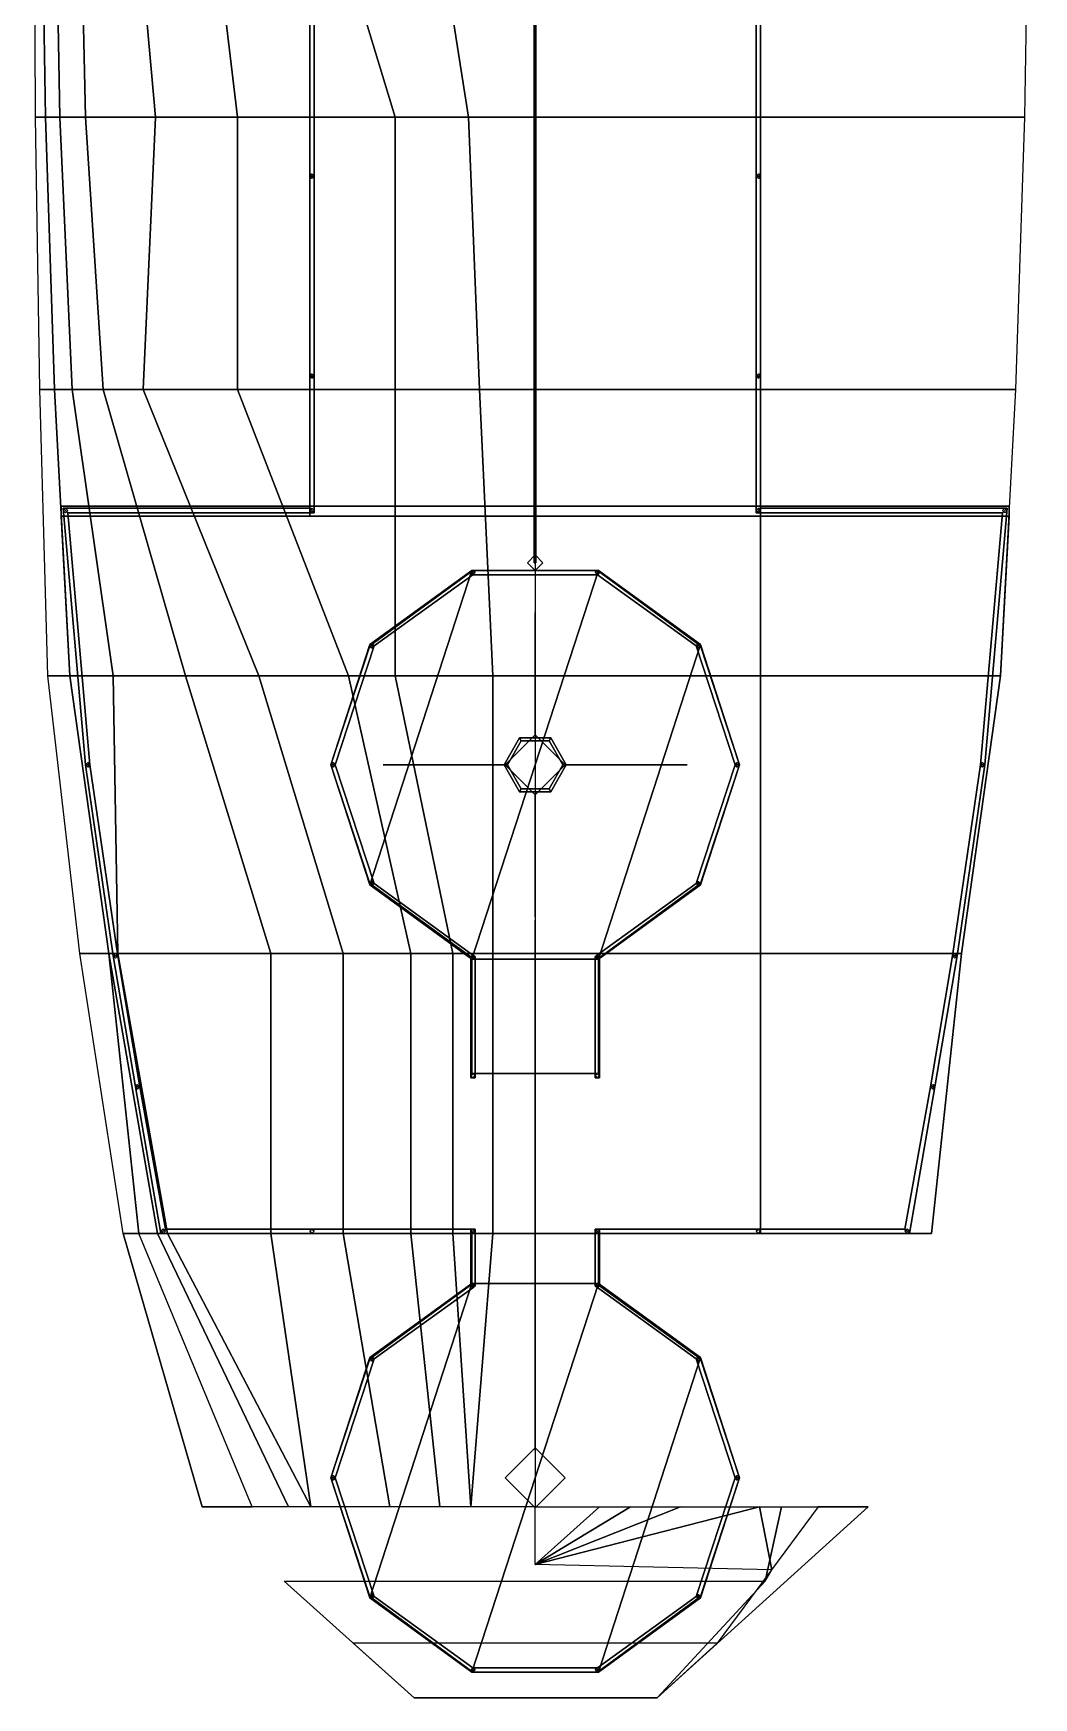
# Model space of a CAD drawing. Extents: x -4.5 to 4.5, y -27.5 to 27.3.
# Drawn here: x -4.52 to 4.49, y -27.47 to -12.48 of the extents above; entities that cross this region are included whole.
import ezdxf

# ---------------------------------------------------------------- set-up
doc = ezdxf.new("R2010")
doc.units = 0
doc.layers.get('0').update_dxf_attribs({"linetype": 'CONTINUOUS'})

msp = doc.modelspace()

# ---------------------------------------------------------------- linework, layer by layer
for points in [[(-0.01, -17.25, 10.25), (0.005, -17.25, 10.259), (0.005, -2.49, 12.69), (-0.01, -2.49, 12.68)], [(0.005, -17.25, 10.241), (-0.01, -17.25, 10.25), (-0.01, -2.49, 12.68), (0.005, -2.49, 12.67)], [(0.005, -17.25, 10.259), (0.005, -17.25, 10.241), (0.005, -2.49, 12.67), (0.005, -2.49, 12.69)], [(-4.52, -8.21, 2.15), (-4.49, -8.21, 1.08), (-4.41, -13.24, 1.11), (-4.5, -13.24, 2.17)], [(-4.49, -8.21, 1.08), (-4.37, -8.21, -0.57), (-4.28, -13.24, -0.14), (-4.41, -13.24, 1.11)], [(4.49, -8.21, 1.08), (-4.49, -8.21, 1.08), (-4.41, -13.24, 1.11), (4.41, -13.24, 1.11)], [(-4.37, -8.21, -0.57), (-4.16, -8.21, -1.76), (-4.05, -13.24, -0.87), (-4.28, -13.24, -0.14)], [(-4.16, -8.21, -1.76), (-3.87, -8.21, -2.4), (-3.42, -13.24, -1.81), (-4.05, -13.24, -0.87)], [(-3.87, -8.21, -2.4), (-3.28, -8.21, -3.01), (-2.68, -13.24, -2.49), (-3.42, -13.24, -1.81)], [(-3.28, -8.21, -3.01), (-2.79, -8.21, -3.26), (-1.26, -13.24, -3.41), (-2.68, -13.24, -2.49)], [(-2.79, -8.21, -3.26), (-1.39, -8.21, -3.76), (-0.6, -13.24, -3.91), (-1.26, -13.24, -3.41)], [(0, -13.24, -4.67), (-0.6, -13.24, -3.91), (-1.39, -8.21, -3.76), (0, -8.21, -4.19)], [(2.03, -16.83, 3.67), (2.03, -9.35, 3.41), (-2.03, -9.35, 3.41), (-2.03, -16.83, 3.67)], [(-2.03, -9.35, 3.41), (-2.03, -9.35, 1.02), (-2.03, -16.83, 1.17), (-2.03, -16.83, 3.67)], [(2.03, -16.83, 1.17), (2.03, -9.35, 1.02), (2.03, -9.35, 3.41), (2.03, -16.83, 3.67)], [(-1.99, -13.77, 4.37), (-1.99, -12.11, 4.31), (-2.03, -12.11, 4.31), (-2.03, -13.77, 4.37)], [(-2.03, -13.77, 4.37), (-2.03, -12.11, 4.31), (-1.99, -12.11, 4.31), (-1.99, -13.77, 4.37)], [(2.03, -13.77, 4.37), (2.03, -12.11, 4.31), (1.99, -12.11, 4.31), (1.99, -13.77, 4.37)], [(1.99, -13.77, 4.37), (1.99, -12.11, 4.31), (2.03, -12.11, 4.31), (2.03, -13.77, 4.37)], [(-4.5, -13.24, 2.17), (-4.41, -13.24, 1.11), (-4.33, -15.69, 1.15), (-4.46, -15.69, 2.18)], [(-4.41, -13.24, 1.11), (-4.28, -13.24, -0.14), (-4.17, -15.69, 0.37), (-4.33, -15.69, 1.15)], [(4.41, -13.24, 1.11), (-4.41, -13.24, 1.11), (-4.33, -15.69, 1.15), (4.33, -15.69, 1.15)], [(-4.28, -13.24, -0.14), (-4.05, -13.24, -0.87), (-3.89, -15.69, -0.13), (-4.17, -15.69, 0.37)], [(-4.05, -13.24, -0.87), (-3.42, -13.24, -1.81), (-3.53, -15.69, -0.68), (-3.89, -15.69, -0.13)], [(-3.42, -13.24, -1.81), (-2.68, -13.24, -2.49), (-2.68, -15.69, -1.72), (-3.53, -15.69, -0.68)], [(-2.68, -13.24, -2.49), (-1.26, -13.24, -3.41), (-1.26, -15.69, -2.96), (-2.68, -15.69, -1.72)], [(-1.26, -13.24, -3.41), (-0.6, -13.24, -3.91), (-0.5, -15.69, -3.73), (-1.26, -15.69, -2.96)], [(0, -15.69, -4.48), (-0.5, -15.69, -3.73), (-0.6, -13.24, -3.91), (0, -13.24, -4.67)], [(-2.01, -13.75, 3.56), (-2.03, -13.77, 3.56), (-2.03, -13.77, 4.37), (-2.01, -13.75, 4.37)], [(-2.03, -13.77, 3.56), (-2.01, -13.79, 3.56), (-2.01, -13.79, 4.37), (-2.03, -13.77, 4.37)], [(-1.99, -15.57, 4.43), (-1.99, -13.77, 4.37), (-2.03, -13.77, 4.37), (-2.03, -15.57, 4.43)], [(-2.03, -15.57, 4.43), (-2.03, -13.77, 4.37), (-1.99, -13.77, 4.37), (-1.99, -15.57, 4.43)], [(-1.99, -13.77, 3.56), (-2.01, -13.75, 3.56), (-2.01, -13.75, 4.37), (-1.99, -13.77, 4.37)], [(-2.01, -13.79, 3.56), (-1.99, -13.77, 3.56), (-1.99, -13.77, 4.37), (-2.01, -13.79, 4.37)], [(2.01, -13.75, 3.56), (1.99, -13.77, 3.56), (1.99, -13.77, 4.37), (2.01, -13.75, 4.37)], [(1.99, -13.77, 3.56), (2.01, -13.79, 3.56), (2.01, -13.79, 4.37), (1.99, -13.77, 4.37)], [(1.99, -15.57, 4.43), (1.99, -13.77, 4.37), (2.03, -13.77, 4.37), (2.03, -15.57, 4.43)], [(2.03, -15.57, 4.43), (2.03, -13.77, 4.37), (1.99, -13.77, 4.37), (1.99, -15.57, 4.43)], [(2.03, -13.77, 3.56), (2.01, -13.75, 3.56), (2.01, -13.75, 4.37), (2.03, -13.77, 4.37)], [(2.01, -13.79, 3.56), (2.03, -13.77, 3.56), (2.03, -13.77, 4.37), (2.01, -13.79, 4.37)], [(-2.01, -15.55, 3.62), (-2.03, -15.57, 3.62), (-2.03, -15.57, 4.43), (-2.01, -15.55, 4.43)], [(-2.03, -15.57, 3.62), (-2.01, -15.59, 3.62), (-2.01, -15.59, 4.43), (-2.03, -15.57, 4.43)], [(-1.99, -16.8, 4.5), (-1.99, -15.57, 4.43), (-2.03, -15.57, 4.43), (-2.03, -16.76, 4.5)], [(-2.03, -16.76, 4.5), (-2.03, -15.57, 4.43), (-1.99, -15.57, 4.43), (-1.99, -16.8, 4.5)], [(-1.99, -15.57, 3.62), (-2.01, -15.55, 3.62), (-2.01, -15.55, 4.43), (-1.99, -15.57, 4.43)], [(-2.01, -15.59, 3.62), (-1.99, -15.57, 3.62), (-1.99, -15.57, 4.43), (-2.01, -15.59, 4.43)], [(2.01, -15.55, 3.62), (1.99, -15.57, 3.62), (1.99, -15.57, 4.43), (2.01, -15.55, 4.43)], [(1.99, -15.57, 3.62), (2.01, -15.59, 3.62), (2.01, -15.59, 4.43), (1.99, -15.57, 4.43)], [(2.03, -16.76, 4.5), (2.03, -15.57, 4.43), (1.99, -15.57, 4.43), (1.99, -16.8, 4.5)], [(1.99, -16.8, 4.5), (1.99, -15.57, 4.43), (2.03, -15.57, 4.43), (2.03, -16.76, 4.5)], [(2.03, -15.57, 3.62), (2.01, -15.55, 3.62), (2.01, -15.55, 4.43), (2.03, -15.57, 4.43)], [(2.01, -15.59, 3.62), (2.03, -15.57, 3.62), (2.03, -15.57, 4.43), (2.01, -15.59, 4.43)], [(-4.46, -15.69, 2.18), (-4.33, -15.69, 1.15), (-4.19, -18.27, 1.21), (-4.39, -18.27, 2.21)], [(-4.33, -15.69, 1.15), (-4.17, -15.69, 0.37), (-3.8, -18.27, 0.48), (-4.19, -18.27, 1.21)], [(4.33, -15.69, 1.15), (-4.33, -15.69, 1.15), (-4.19, -18.27, 1.21), (4.19, -18.27, 1.21)], [(-4.17, -15.69, 0.37), (-3.89, -15.69, -0.13), (-3.15, -18.27, -0.13), (-3.8, -18.27, 0.48)], [(-3.89, -15.69, -0.13), (-3.53, -15.69, -0.68), (-2.49, -18.27, -0.68), (-3.15, -18.27, -0.13)], [(-3.53, -15.69, -0.68), (-2.68, -15.69, -1.72), (-1.68, -18.27, -1.54), (-2.49, -18.27, -0.68)], [(-2.68, -15.69, -1.72), (-1.26, -15.69, -2.96), (-1.26, -18.27, -2.12), (-1.68, -18.27, -1.54)], [(-1.26, -15.69, -2.96), (-0.5, -15.69, -3.73), (-0.38, -18.27, -3.66), (-1.26, -18.27, -2.12)], [(0, -18.27, -4.35), (-0.38, -18.27, -3.66), (-0.5, -15.69, -3.73), (0, -15.69, -4.48)], [(4.27, -16.83, 3.67), (4.27, -16.74, 3.667), (-4.27, -16.74, 3.67), (-4.27, -16.83, 3.67)], [(-4.27, -16.83, 3.67), (-4.27, -16.74, 3.67), (4.27, -16.74, 3.667), (4.27, -16.83, 3.67)], [(-4.25, -16.76, 4.5), (-2.03, -16.76, 4.5), (-1.99, -16.8, 4.5), (-4.21, -16.8, 4.5)], [(-4.21, -16.8, 4.5), (-1.99, -16.8, 4.5), (-2.03, -16.76, 4.5), (-4.25, -16.76, 4.5)], [(-4.05, -19.07, 4.62), (-4.25, -16.76, 4.5), (-4.21, -16.8, 4.5), (-4.01, -19.07, 4.62)], [(-4.01, -19.07, 4.62), (-4.21, -16.8, 4.5), (-4.25, -16.76, 4.5), (-4.05, -19.07, 4.62)], [(-4.23, -16.76, 3.69), (-4.25, -16.78, 3.69), (-4.25, -16.78, 4.5), (-4.23, -16.76, 4.5)], [(-4.25, -16.78, 3.69), (-4.23, -16.8, 3.69), (-4.23, -16.8, 4.5), (-4.25, -16.78, 4.5)], [(-4.21, -16.78, 3.69), (-4.23, -16.76, 3.69), (-4.23, -16.76, 4.5), (-4.21, -16.78, 4.5)], [(-4.23, -16.8, 3.69), (-4.21, -16.78, 3.69), (-4.21, -16.78, 4.5), (-4.23, -16.8, 4.5)], [(-2.01, -16.76, 3.69), (-2.03, -16.78, 3.69), (-2.03, -16.78, 4.5), (-2.01, -16.76, 4.5)], [(-2.03, -16.78, 3.69), (-2.01, -16.8, 3.69), (-2.01, -16.8, 4.5), (-2.03, -16.78, 4.5)], [(-1.99, -16.78, 3.69), (-2.01, -16.76, 3.69), (-2.01, -16.76, 4.5), (-1.99, -16.78, 4.5)], [(-2.01, -16.8, 3.69), (-1.99, -16.78, 3.69), (-1.99, -16.78, 4.5), (-2.01, -16.8, 4.5)], [(2.01, -16.76, 3.69), (1.99, -16.78, 3.69), (1.99, -16.78, 4.5), (2.01, -16.76, 4.5)], [(4.21, -16.8, 4.5), (1.99, -16.8, 4.5), (2.03, -16.76, 4.5), (4.25, -16.76, 4.5)], [(4.25, -16.76, 4.5), (2.03, -16.76, 4.5), (1.99, -16.8, 4.5), (4.21, -16.8, 4.5)], [(1.99, -16.78, 3.69), (2.01, -16.8, 3.69), (2.01, -16.8, 4.5), (1.99, -16.78, 4.5)], [(2.03, -16.78, 3.69), (2.01, -16.76, 3.69), (2.01, -16.76, 4.5), (2.03, -16.78, 4.5)], [(2.01, -16.8, 3.69), (2.03, -16.78, 3.69), (2.03, -16.78, 4.5), (2.01, -16.8, 4.5)], [(4.01, -19.07, 4.62), (4.21, -16.8, 4.5), (4.25, -16.76, 4.5), (4.05, -19.07, 4.62)], [(4.05, -19.07, 4.62), (4.25, -16.76, 4.5), (4.21, -16.8, 4.5), (4.01, -19.07, 4.62)], [(4.23, -16.76, 3.69), (4.21, -16.78, 3.69), (4.21, -16.78, 4.5), (4.23, -16.76, 4.5)], [(4.21, -16.78, 3.69), (4.23, -16.8, 3.69), (4.23, -16.8, 4.5), (4.21, -16.78, 4.5)], [(4.25, -16.78, 3.69), (4.23, -16.76, 3.69), (4.23, -16.76, 4.5), (4.25, -16.78, 4.5)], [(4.23, -16.8, 3.69), (4.25, -16.78, 3.69), (4.25, -16.78, 4.5), (4.23, -16.8, 4.5)], [(-4.19, -18.27, 3.76), (-4.27, -16.83, 3.67), (4.27, -16.83, 3.667), (4.19, -18.27, 3.76)], [(4.19, -18.27, 3.76), (4.27, -16.83, 3.667), (-4.27, -16.83, 3.67), (-4.19, -18.27, 3.76)], [(2.03, -23.29, 1.59), (2.03, -16.83, 1.02), (2.03, -16.83, 3.67), (2.03, -23.29, 4.07)], [(0, -17.18, 3.69), (-0.07, -17.25, 3.69), (-0.07, -17.25, 10.27), (0, -17.18, 10.27)], [(0.07, -17.25, 10.27), (0, -17.18, 10.27), (-0.07, -17.25, 10.27), (0, -17.32, 10.27)], [(0.07, -17.25, 3.69), (0, -17.18, 3.69), (0, -17.18, 10.27), (0.07, -17.25, 10.27)], [(-1.84, -19.07, 6.28), (-1.489, -17.988, 6.28), (-0.569, -17.32, 6.28), (-1.489, -20.152, 6.28)], [(-1.489, -20.152, 6.28), (-0.569, -17.32, 6.28), (-1.489, -17.988, 6.28), (-1.84, -19.07, 6.28)], [(-1.45, -18, 7.09), (-0.56, -17.36, 7.09), (-0.56, -17.32, 7.09), (-1.49, -18, 7.09)], [(-1.49, -18, 7.09), (-0.56, -17.32, 7.09), (-0.56, -17.36, 7.09), (-1.45, -18, 7.09)], [(-0.569, -20.82, 6.28), (0.569, -17.32, 6.28), (-0.569, -17.32, 6.28), (-1.489, -20.152, 6.28)], [(-1.489, -20.152, 6.28), (-0.569, -17.32, 6.28), (0.569, -17.32, 6.28), (-0.569, -20.82, 6.28)], [(-0.56, -17.32, 6.28), (-0.58, -17.34, 6.28), (-0.58, -17.34, 7.09), (-0.56, -17.32, 7.09)], [(-0.58, -17.34, 6.28), (-0.56, -17.36, 6.28), (-0.56, -17.36, 7.09), (-0.58, -17.34, 7.09)], [(-0.569, -20.82, 6.28), (0.569, -17.32, 6.28), (1.489, -17.988, 6.28), (0.569, -20.82, 6.28)], [(0.569, -20.82, 6.28), (1.489, -17.988, 6.28), (0.569, -17.32, 6.28), (-0.569, -20.82, 6.28)], [(-0.56, -17.32, 7.09), (0.56, -17.32, 7.09), (0.56, -17.36, 7.09), (-0.56, -17.36, 7.09)], [(-0.56, -17.36, 7.09), (0.56, -17.36, 7.09), (0.56, -17.32, 7.09), (-0.56, -17.32, 7.09)], [(-0.54, -17.34, 6.28), (-0.56, -17.32, 6.28), (-0.56, -17.32, 7.09), (-0.54, -17.34, 7.09)], [(-0.56, -17.36, 6.28), (-0.54, -17.34, 6.28), (-0.54, -17.34, 7.09), (-0.56, -17.36, 7.09)], [(-0.07, -17.25, 3.69), (0, -17.32, 3.7), (0, -17.32, 10.27), (-0.07, -17.25, 10.27)], [(0, -17.32, 3.7), (0.07, -17.25, 3.69), (0.07, -17.25, 10.27), (0, -17.32, 10.27)], [(0.56, -17.32, 6.28), (0.54, -17.34, 6.28), (0.54, -17.34, 7.09), (0.56, -17.32, 7.09)], [(0.54, -17.34, 6.28), (0.56, -17.36, 6.28), (0.56, -17.36, 7.09), (0.54, -17.34, 7.09)], [(1.49, -18, 7.09), (0.56, -17.32, 7.09), (0.56, -17.36, 7.09), (1.45, -18, 7.09)], [(1.45, -18, 7.09), (0.56, -17.36, 7.09), (0.56, -17.32, 7.09), (1.49, -18, 7.09)], [(0.58, -17.34, 6.28), (0.56, -17.32, 6.28), (0.56, -17.32, 7.09), (0.58, -17.34, 7.09)], [(0.56, -17.36, 6.28), (0.58, -17.34, 6.28), (0.58, -17.34, 7.09), (0.56, -17.36, 7.09)], [(0, -18.8, 5.69), (0, -17.7, 6.22), (0, -17.7, 6.28), (0, -18.8, 6.28)], [(0, -18.8, 6.28), (0, -17.7, 6.28), (0, -17.7, 6.22), (0, -18.8, 5.69)], [(-1.47, -17.98, 6.28), (-1.49, -18, 6.28), (-1.49, -18, 7.09), (-1.47, -17.98, 7.09)], [(-1.45, -18, 6.28), (-1.47, -17.98, 6.28), (-1.47, -17.98, 7.09), (-1.45, -18, 7.09)], [(1.47, -17.98, 6.28), (1.45, -18, 6.28), (1.45, -18, 7.09), (1.47, -17.98, 7.09)], [(1.49, -18, 6.28), (1.47, -17.98, 6.28), (1.47, -17.98, 7.09), (1.49, -18, 7.09)], [(-1.45, -18, 7.09), (-1.8, -19.07, 7.09), (-1.84, -19.07, 7.09), (-1.49, -18, 7.09)], [(-1.49, -18, 7.09), (-1.84, -19.07, 7.09), (-1.8, -19.07, 7.09), (-1.45, -18, 7.09)], [(-1.49, -18, 6.28), (-1.47, -18.02, 6.28), (-1.47, -18.02, 7.09), (-1.49, -18, 7.09)], [(-1.47, -18.02, 6.28), (-1.45, -18, 6.28), (-1.45, -18, 7.09), (-1.47, -18.02, 7.09)], [(1.489, -20.152, 6.28), (1.84, -19.07, 6.28), (1.489, -17.988, 6.28), (0.569, -20.82, 6.28)], [(0.569, -20.82, 6.28), (1.489, -17.988, 6.28), (1.84, -19.07, 6.28), (1.489, -20.152, 6.28)], [(1.49, -18, 7.09), (1.84, -19.07, 7.09), (1.8, -19.07, 7.09), (1.45, -18, 7.09)], [(1.45, -18, 7.09), (1.8, -19.07, 7.09), (1.84, -19.07, 7.09), (1.49, -18, 7.09)], [(1.45, -18, 6.28), (1.47, -18.02, 6.28), (1.47, -18.02, 7.09), (1.45, -18, 7.09)], [(1.47, -18.02, 6.28), (1.49, -18, 6.28), (1.49, -18, 7.09), (1.47, -18.02, 7.09)], [(-4.39, -18.27, 2.21), (-4.19, -18.27, 1.21), (-3.84, -20.77, 1.37), (-4.1, -20.77, 2.39)], [(-4.19, -18.27, 1.21), (-3.8, -18.27, 0.48), (-3.76, -20.77, 1.09), (-3.84, -20.77, 1.37)], [(3.84, -20.77, 3.92), (4.19, -18.27, 3.76), (-4.19, -18.27, 3.76), (-3.84, -20.77, 3.92)], [(-3.84, -20.77, 3.92), (-4.19, -18.27, 3.76), (4.19, -18.27, 3.76), (3.84, -20.77, 3.92)], [(-3.8, -18.27, 0.48), (-3.15, -18.27, -0.13), (-2.38, -20.77, 0.19), (-3.76, -20.77, 1.09)], [(-3.15, -18.27, -0.13), (-2.49, -18.27, -0.68), (-1.73, -20.77, -0.29), (-2.38, -20.77, 0.19)], [(-2.49, -18.27, -0.68), (-1.68, -18.27, -1.54), (-1.12, -20.77, -0.92), (-1.73, -20.77, -0.29)], [(-1.68, -18.27, -1.54), (-1.26, -18.27, -2.12), (-0.74, -20.77, -1.61), (-1.12, -20.77, -0.92)], [(-1.26, -18.27, -2.12), (-0.38, -18.27, -3.66), (-0.38, -20.77, -2.73), (-0.74, -20.77, -1.61)], [(0, -20.77, -4.35), (-0.38, -20.77, -2.73), (-0.38, -18.27, -3.66), (0, -18.27, -4.35)], [(-0.14, -18.828, 6.28), (-0.28, -19.07, 6.28), (-0.28, -19.07, 6.33), (-0.14, -18.828, 6.33)], [(-0.25, -19.07, 6.36), (-0.125, -18.853, 6.36), (-0.14, -18.828, 6.33), (-0.28, -19.07, 6.33)], [(0, -18.8, 3.79), (-0.27, -19.07, 3.81), (-0.27, -19.07, 6.28), (0, -18.8, 6.28)], [(-0.125, -18.853, 6.36), (-0.25, -19.07, 6.36), (-0.25, -19.07, 6.97), (-0.125, -18.853, 6.97)], [(0.14, -18.828, 6.28), (-0.14, -18.828, 6.28), (-0.14, -18.828, 6.33), (0.14, -18.828, 6.33)], [(-0.125, -18.853, 6.36), (0.125, -18.853, 6.36), (0.14, -18.828, 6.33), (-0.14, -18.828, 6.33)], [(0.125, -18.853, 6.36), (-0.125, -18.853, 6.36), (-0.125, -18.853, 6.97), (0.125, -18.853, 6.97)], [(0.27, -19.07, 3.81), (0, -18.8, 3.79), (0, -18.8, 6.28), (0.27, -19.07, 6.28)], [(0.125, -18.853, 6.36), (0.25, -19.07, 6.36), (0.28, -19.07, 6.33), (0.14, -18.828, 6.33)], [(0.25, -19.07, 6.36), (0.125, -18.853, 6.36), (0.125, -18.853, 6.97), (0.25, -19.07, 6.97)], [(0.28, -19.07, 6.28), (0.14, -18.828, 6.28), (0.14, -18.828, 6.33), (0.28, -19.07, 6.33)], [(-4.03, -19.05, 3.81), (-4.05, -19.07, 3.81), (-4.05, -19.07, 4.62), (-4.03, -19.05, 4.62)], [(-4.05, -19.07, 3.81), (-4.03, -19.09, 3.81), (-4.03, -19.09, 4.62), (-4.05, -19.07, 4.62)], [(-3.8, -20.79, 4.73), (-4.05, -19.07, 4.62), (-4.01, -19.07, 4.62), (-3.76, -20.79, 4.73)], [(-3.76, -20.79, 4.73), (-4.01, -19.07, 4.62), (-4.05, -19.07, 4.62), (-3.8, -20.79, 4.73)], [(-4.01, -19.07, 3.81), (-4.03, -19.05, 3.81), (-4.03, -19.05, 4.62), (-4.01, -19.07, 4.62)], [(-4.03, -19.09, 3.81), (-4.01, -19.07, 3.81), (-4.01, -19.07, 4.62), (-4.03, -19.09, 4.62)], [(-1.82, -19.05, 6.28), (-1.84, -19.07, 6.28), (-1.84, -19.07, 7.09), (-1.82, -19.05, 7.09)], [(-1.84, -19.07, 7.09), (-1.49, -20.14, 7.09), (-1.45, -20.14, 7.09), (-1.8, -19.07, 7.09)], [(-1.8, -19.07, 7.09), (-1.45, -20.14, 7.09), (-1.49, -20.14, 7.09), (-1.84, -19.07, 7.09)], [(-1.84, -19.07, 6.28), (-1.82, -19.09, 6.28), (-1.82, -19.09, 7.09), (-1.84, -19.07, 7.09)], [(-1.8, -19.07, 6.28), (-1.82, -19.05, 6.28), (-1.82, -19.05, 7.09), (-1.8, -19.07, 7.09)], [(-1.82, -19.09, 6.28), (-1.8, -19.07, 6.28), (-1.8, -19.07, 7.09), (-1.82, -19.09, 7.09)], [(-0.27, -19.07, 5.69), (-1.37, -19.07, 6.22), (-1.37, -19.07, 6.28), (-0.27, -19.07, 6.28)], [(-0.27, -19.07, 6.28), (-1.37, -19.07, 6.28), (-1.37, -19.07, 6.22), (-0.27, -19.07, 5.69)], [(-0.28, -19.07, 6.28), (-0.14, -19.312, 6.28), (-0.14, -19.312, 6.33), (-0.28, -19.07, 6.33)], [(-0.125, -19.287, 6.36), (-0.25, -19.07, 6.36), (-0.28, -19.07, 6.33), (-0.14, -19.312, 6.33)], [(-0.27, -19.07, 3.81), (0, -19.34, 3.82), (0, -19.34, 6.28), (-0.27, -19.07, 6.28)], [(-0.25, -19.07, 6.36), (-0.125, -19.287, 6.36), (-0.125, -19.287, 6.97), (-0.25, -19.07, 6.97)], [(0, -19.34, 3.82), (0.27, -19.07, 3.81), (0.27, -19.07, 6.28), (0, -19.34, 6.28)], [(0.125, -19.287, 6.36), (0.25, -19.07, 6.36), (0.25, -19.07, 6.97), (0.125, -19.287, 6.97)], [(0.25, -19.07, 6.36), (0.125, -19.287, 6.36), (0.14, -19.312, 6.33), (0.28, -19.07, 6.33)], [(0.14, -19.312, 6.28), (0.28, -19.07, 6.28), (0.28, -19.07, 6.33), (0.14, -19.312, 6.33)], [(0.27, -19.07, 5.69), (1.37, -19.07, 6.22), (1.37, -19.07, 6.28), (0.27, -19.07, 6.28)], [(0.27, -19.07, 6.28), (1.37, -19.07, 6.28), (1.37, -19.07, 6.22), (0.27, -19.07, 5.69)], [(1.8, -19.07, 7.09), (1.45, -20.14, 7.09), (1.49, -20.14, 7.09), (1.84, -19.07, 7.09)], [(1.84, -19.07, 7.09), (1.49, -20.14, 7.09), (1.45, -20.14, 7.09), (1.8, -19.07, 7.09)], [(1.82, -19.05, 6.28), (1.8, -19.07, 6.28), (1.8, -19.07, 7.09), (1.82, -19.05, 7.09)], [(1.8, -19.07, 6.28), (1.82, -19.09, 6.28), (1.82, -19.09, 7.09), (1.8, -19.07, 7.09)], [(1.84, -19.07, 6.28), (1.82, -19.05, 6.28), (1.82, -19.05, 7.09), (1.84, -19.07, 7.09)], [(1.82, -19.09, 6.28), (1.84, -19.07, 6.28), (1.84, -19.07, 7.09), (1.82, -19.09, 7.09)], [(3.8, -20.79, 4.73), (4.05, -19.07, 4.62), (4.01, -19.07, 4.62), (3.76, -20.79, 4.73)], [(3.76, -20.79, 4.73), (4.01, -19.07, 4.62), (4.05, -19.07, 4.62), (3.8, -20.79, 4.73)], [(4.03, -19.05, 3.81), (4.01, -19.07, 3.81), (4.01, -19.07, 4.62), (4.03, -19.05, 4.62)], [(4.01, -19.07, 3.81), (4.03, -19.09, 3.81), (4.03, -19.09, 4.62), (4.01, -19.07, 4.62)], [(4.05, -19.07, 3.81), (4.03, -19.05, 3.81), (4.03, -19.05, 4.62), (4.05, -19.07, 4.62)], [(4.03, -19.09, 3.81), (4.05, -19.07, 3.81), (4.05, -19.07, 4.62), (4.03, -19.09, 4.62)], [(0.125, -19.287, 6.36), (-0.125, -19.287, 6.36), (-0.14, -19.312, 6.33), (0.14, -19.312, 6.33)], [(-0.14, -19.312, 6.28), (0.14, -19.312, 6.28), (0.14, -19.312, 6.33), (-0.14, -19.312, 6.33)], [(-0.125, -19.287, 6.36), (0.125, -19.287, 6.36), (0.125, -19.287, 6.97), (-0.125, -19.287, 6.97)], [(0, -19.34, 5.69), (0, -20.44, 6.22), (0, -20.44, 6.28), (0, -19.34, 6.28)], [(0, -19.34, 6.28), (0, -20.44, 6.28), (0, -20.44, 6.22), (0, -19.34, 5.69)], [(-1.47, -20.12, 6.28), (-1.49, -20.14, 6.28), (-1.49, -20.14, 7.09), (-1.47, -20.12, 7.09)], [(-1.45, -20.14, 7.09), (-0.54, -20.8, 7.09), (-0.58, -20.8, 7.09), (-1.49, -20.14, 7.09)], [(-1.49, -20.14, 7.09), (-0.58, -20.8, 7.09), (-0.54, -20.8, 7.09), (-1.45, -20.14, 7.09)], [(-1.49, -20.14, 6.28), (-1.47, -20.16, 6.28), (-1.47, -20.16, 7.09), (-1.49, -20.14, 7.09)], [(-1.45, -20.14, 6.28), (-1.47, -20.12, 6.28), (-1.47, -20.12, 7.09), (-1.45, -20.14, 7.09)], [(-1.47, -20.16, 6.28), (-1.45, -20.14, 6.28), (-1.45, -20.14, 7.09), (-1.47, -20.16, 7.09)], [(1.45, -20.14, 7.09), (0.56, -20.78, 7.09), (0.56, -20.82, 7.09), (1.49, -20.14, 7.09)], [(1.49, -20.14, 7.09), (0.56, -20.82, 7.09), (0.56, -20.78, 7.09), (1.45, -20.14, 7.09)], [(1.47, -20.12, 6.28), (1.45, -20.14, 6.28), (1.45, -20.14, 7.09), (1.47, -20.12, 7.09)], [(1.45, -20.14, 6.28), (1.47, -20.16, 6.28), (1.47, -20.16, 7.09), (1.45, -20.14, 7.09)], [(1.49, -20.14, 6.28), (1.47, -20.12, 6.28), (1.47, -20.12, 7.09), (1.49, -20.14, 7.09)], [(1.47, -20.16, 6.28), (1.49, -20.14, 6.28), (1.49, -20.14, 7.09), (1.47, -20.16, 7.09)], [(0, -22.04, -4.67), (0, -20.47, -4.67), (0, -21.76, -2.57), (0, -22.04, -2.57)], [(0, -22.04, -2.57), (0, -21.76, -2.57), (0, -20.47, -4.67), (0, -22.04, -4.67)], [(-4.1, -20.77, 2.39), (-3.84, -20.77, 1.37), (-3.4, -23.29, 1.59), (-3.71, -23.29, 2.63)], [(-3.84, -20.77, 1.37), (-3.76, -20.77, 1.09), (-3.31, -23.29, 1.28), (-3.4, -23.29, 1.59)], [(3.57, -23.29, 4.07), (3.84, -20.77, 3.92), (-3.84, -20.77, 3.92), (-3.57, -23.29, 4.07)], [(-3.57, -23.29, 4.07), (-3.84, -20.77, 3.92), (3.84, -20.77, 3.92), (3.57, -23.29, 4.07)], [(-3.78, -20.77, 3.92), (-3.8, -20.79, 3.92), (-3.8, -20.79, 4.73), (-3.78, -20.77, 4.73)], [(-3.8, -20.79, 3.92), (-3.78, -20.81, 3.92), (-3.78, -20.81, 4.73), (-3.8, -20.79, 4.73)], [(-3.56, -21.97, 4.8), (-3.76, -20.79, 4.73), (-3.8, -20.79, 4.73), (-3.6, -21.97, 4.8)], [(-3.6, -21.97, 4.8), (-3.8, -20.79, 4.73), (-3.76, -20.79, 4.73), (-3.56, -21.97, 4.8)], [(-3.76, -20.79, 3.92), (-3.78, -20.77, 3.92), (-3.78, -20.77, 4.73), (-3.76, -20.79, 4.73)], [(-3.78, -20.81, 3.92), (-3.76, -20.79, 3.92), (-3.76, -20.79, 4.73), (-3.78, -20.81, 4.73)], [(-3.76, -20.77, 1.09), (-2.38, -20.77, 0.19), (-2.38, -23.29, 0.8), (-3.31, -23.29, 1.28)], [(-2.38, -20.77, 0.19), (-1.73, -20.77, -0.29), (-1.73, -23.29, 0.56), (-2.38, -23.29, 0.8)], [(-1.73, -20.77, -0.29), (-1.12, -20.77, -0.92), (-1.12, -23.29, 0.38), (-1.73, -23.29, 0.56)], [(-1.12, -20.77, -0.92), (-0.74, -20.77, -1.61), (-0.74, -23.29, 0.3), (-1.12, -23.29, 0.38)], [(-0.74, -20.77, -1.61), (-0.38, -20.77, -2.73), (-0.38, -23.29, 0.22), (-0.74, -23.29, 0.3)], [(-0.56, -20.78, 6.28), (-0.58, -20.8, 6.28), (-0.58, -20.8, 7.09), (-0.56, -20.78, 7.09)], [(-0.54, -20.8, 7.09), (-0.54, -21.89, 4.79), (-0.58, -21.89, 4.79), (-0.58, -20.8, 7.09)], [(-0.58, -20.8, 7.09), (-0.58, -21.89, 4.79), (-0.54, -21.89, 4.79), (-0.54, -20.8, 7.09)], [(-0.58, -20.8, 6.28), (-0.56, -20.82, 6.28), (-0.56, -20.82, 7.09), (-0.58, -20.8, 7.09)], [(-0.569, -21.85, 3.98), (-0.569, -20.82, 6.28), (0.569, -20.82, 6.28), (0.569, -21.85, 3.98)], [(0.569, -21.85, 3.98), (0.569, -20.82, 6.28), (-0.569, -20.82, 6.28), (-0.569, -21.85, 3.98)], [(-0.54, -20.8, 6.28), (-0.56, -20.78, 6.28), (-0.56, -20.78, 7.09), (-0.54, -20.8, 7.09)], [(-0.56, -20.82, 6.28), (-0.54, -20.8, 6.28), (-0.54, -20.8, 7.09), (-0.56, -20.82, 7.09)], [(0, -23.29, 0.17), (-0.38, -23.29, 0.22), (-0.38, -20.77, -2.73), (0, -20.77, -4.35)], [(0.56, -20.78, 6.28), (0.54, -20.8, 6.28), (0.54, -20.8, 7.09), (0.56, -20.78, 7.09)], [(0.58, -20.8, 7.09), (0.58, -21.89, 4.79), (0.54, -21.89, 4.79), (0.54, -20.8, 7.09)], [(0.54, -20.8, 7.09), (0.54, -21.89, 4.79), (0.58, -21.89, 4.79), (0.58, -20.8, 7.09)], [(0.54, -20.8, 6.28), (0.56, -20.82, 6.28), (0.56, -20.82, 7.09), (0.54, -20.8, 7.09)], [(0.58, -20.8, 6.28), (0.56, -20.78, 6.28), (0.56, -20.78, 7.09), (0.58, -20.8, 7.09)], [(0.56, -20.82, 6.28), (0.58, -20.8, 6.28), (0.58, -20.8, 7.09), (0.56, -20.82, 7.09)], [(3.56, -21.97, 4.8), (3.76, -20.79, 4.73), (3.8, -20.79, 4.73), (3.6, -21.97, 4.8)], [(3.6, -21.97, 4.8), (3.8, -20.79, 4.73), (3.76, -20.79, 4.73), (3.56, -21.97, 4.8)], [(3.78, -20.77, 3.92), (3.76, -20.79, 3.92), (3.76, -20.79, 4.73), (3.78, -20.77, 4.73)], [(3.76, -20.79, 3.92), (3.78, -20.81, 3.92), (3.78, -20.81, 4.73), (3.76, -20.79, 4.73)], [(3.8, -20.79, 3.92), (3.78, -20.77, 3.92), (3.78, -20.77, 4.73), (3.8, -20.79, 4.73)], [(3.78, -20.81, 3.92), (3.8, -20.79, 3.92), (3.8, -20.79, 4.73), (3.78, -20.81, 4.73)], [(-0.56, -21.85, 3.98), (-0.58, -21.87, 3.98), (-0.58, -21.87, 4.79), (-0.56, -21.85, 4.79)], [(-0.58, -21.87, 3.98), (-0.56, -21.89, 3.98), (-0.56, -21.89, 4.79), (-0.58, -21.87, 4.79)], [(-0.54, -21.87, 3.98), (-0.56, -21.85, 3.98), (-0.56, -21.85, 4.79), (-0.54, -21.87, 4.79)], [(-0.56, -21.89, 3.98), (-0.54, -21.87, 3.98), (-0.54, -21.87, 4.79), (-0.56, -21.89, 4.79)], [(0, -22.04, -2.57), (0, -21.76, -2.57), (0, -21.76, -2.57), (0, -22.26, -1.66)], [(0, -22.26, -1.66), (0, -21.76, -2.57), (0, -21.76, -2.57), (0, -22.04, -2.57)], [(0.56, -21.85, 3.98), (0.54, -21.87, 3.98), (0.54, -21.87, 4.79), (0.56, -21.85, 4.79)], [(0.54, -21.87, 3.98), (0.56, -21.89, 3.98), (0.56, -21.89, 4.79), (0.54, -21.87, 4.79)], [(0.58, -21.87, 3.98), (0.56, -21.85, 3.98), (0.56, -21.85, 4.79), (0.58, -21.87, 4.79)], [(0.56, -21.89, 3.98), (0.58, -21.87, 3.98), (0.58, -21.87, 4.79), (0.56, -21.89, 4.79)], [(-3.58, -21.95, 3.99), (-3.6, -21.97, 3.99), (-3.6, -21.97, 4.8), (-3.58, -21.95, 4.8)], [(-3.6, -21.97, 3.99), (-3.58, -21.99, 3.99), (-3.58, -21.99, 4.8), (-3.6, -21.97, 4.8)], [(-3.37, -23.29, 4.87), (-3.6, -21.97, 4.8), (-3.56, -21.97, 4.8), (-3.33, -23.25, 4.87)], [(-3.33, -23.25, 4.87), (-3.56, -21.97, 4.8), (-3.6, -21.97, 4.8), (-3.37, -23.29, 4.87)], [(-3.56, -21.97, 3.99), (-3.58, -21.95, 3.99), (-3.58, -21.95, 4.8), (-3.56, -21.97, 4.8)], [(-3.58, -21.99, 3.99), (-3.56, -21.97, 3.99), (-3.56, -21.97, 4.8), (-3.58, -21.99, 4.8)], [(3.33, -23.25, 4.87), (3.56, -21.97, 4.8), (3.6, -21.97, 4.8), (3.37, -23.29, 4.87)], [(3.37, -23.29, 4.87), (3.6, -21.97, 4.8), (3.56, -21.97, 4.8), (3.33, -23.25, 4.87)], [(3.58, -21.95, 3.99), (3.56, -21.97, 3.99), (3.56, -21.97, 4.8), (3.58, -21.95, 4.8)], [(3.56, -21.97, 3.99), (3.58, -21.99, 3.99), (3.58, -21.99, 4.8), (3.56, -21.97, 4.8)], [(3.6, -21.97, 3.99), (3.58, -21.95, 3.99), (3.58, -21.95, 4.8), (3.6, -21.97, 4.8)], [(3.58, -21.99, 3.99), (3.6, -21.97, 3.99), (3.6, -21.97, 4.8), (3.58, -21.99, 4.8)], [(0, -22.18, -3.36), (0, -22.04, -2.92), (0, -22.04, -4.67), (0, -22.18, -4.67)], [(0, -22.18, -4.67), (0, -22.04, -4.67), (0, -22.04, -2.92), (0, -22.18, -3.36)], [(0, -22.44, -4.65), (0, -22.18, -4.67), (0, -22.18, -3.36), (0, -22.44, -3.75)], [(0, -22.44, -3.75), (0, -22.18, -3.36), (0, -22.18, -4.67), (0, -22.44, -4.65)], [(0, -23.02, -4.16), (0, -22.44, -3.75), (0, -22.44, -4.65), (0, -23.02, -4.59)], [(0, -23.02, -4.59), (0, -22.44, -4.65), (0, -22.44, -3.75), (0, -23.02, -4.16)], [(0, -23.6, -4.5), (0, -23.02, -4.59), (0, -23.02, -4.16), (0, -23.6, -3.99)], [(0, -23.6, -3.99), (0, -23.02, -4.16), (0, -23.02, -4.59), (0, -23.6, -4.5)], [(-3.71, -23.29, 2.63), (-3.4, -23.29, 1.59), (-2.22, -25.75, 1.73), (-3, -25.75, 2.77)], [(-3.57, -23.29, 4.07), (-3.71, -23.29, 2.63), (-3, -25.75, 2.77), (-2.55, -25.75, 4.15)], [(-3.4, -23.29, 1.59), (-3.31, -23.29, 1.28), (-2.02, -25.75, 1.46), (-2.22, -25.75, 1.73)], [(-0.58, -23.29, 4.87), (-3.37, -23.29, 4.87), (-3.33, -23.25, 4.87), (-0.54, -23.25, 4.87)], [(-0.54, -23.25, 4.87), (-3.33, -23.25, 4.87), (-3.37, -23.29, 4.87), (-0.58, -23.29, 4.87)], [(-3.35, -23.25, 4.06), (-3.37, -23.27, 4.06), (-3.37, -23.27, 4.87), (-3.35, -23.25, 4.87)], [(-3.37, -23.27, 4.06), (-3.35, -23.29, 4.06), (-3.35, -23.29, 4.87), (-3.37, -23.27, 4.87)], [(-3.33, -23.27, 4.06), (-3.35, -23.25, 4.06), (-3.35, -23.25, 4.87), (-3.33, -23.27, 4.87)], [(-3.35, -23.29, 4.06), (-3.33, -23.27, 4.06), (-3.33, -23.27, 4.87), (-3.35, -23.29, 4.87)], [(-3.31, -23.29, 1.28), (-2.38, -23.29, 0.8), (-2.02, -25.75, 1.46)], [(-2.38, -23.29, 0.8), (-1.73, -23.29, 0.56), (-1.31, -25.75, 1.31), (-2.02, -25.75, 1.46)], [(-2.01, -23.25, 4.06), (-2.03, -23.27, 4.06), (-2.03, -23.27, 4.87), (-2.01, -23.25, 4.87)], [(-2.03, -23.27, 4.06), (-2.01, -23.29, 4.06), (-2.01, -23.29, 4.87), (-2.03, -23.27, 4.87)], [(-1.99, -23.27, 4.06), (-2.01, -23.25, 4.06), (-2.01, -23.25, 4.87), (-1.99, -23.27, 4.87)], [(-2.01, -23.29, 4.06), (-1.99, -23.27, 4.06), (-1.99, -23.27, 4.87), (-2.01, -23.29, 4.87)], [(-1.73, -23.29, 0.56), (-1.12, -23.29, 0.38), (-0.86, -25.75, 1.25), (-1.31, -25.75, 1.31)], [(-1.12, -23.29, 0.38), (-0.74, -23.29, 0.3), (-0.58, -25.75, 1.24), (-0.86, -25.75, 1.25)], [(-0.74, -23.29, 0.3), (-0.38, -23.29, 0.22), (-0.58, -25.75, 1.24)], [(-0.58, -23.76, 5.47), (-0.58, -23.25, 4.87), (-0.54, -23.25, 4.87), (-0.54, -23.76, 5.47)], [(-0.54, -23.76, 5.47), (-0.54, -23.25, 4.87), (-0.58, -23.25, 4.87), (-0.58, -23.76, 5.47)], [(-0.56, -23.25, 4.06), (-0.58, -23.27, 4.06), (-0.58, -23.27, 4.87), (-0.56, -23.25, 4.87)], [(-0.58, -23.27, 4.06), (-0.56, -23.29, 4.06), (-0.56, -23.29, 4.87), (-0.58, -23.27, 4.87)], [(0, -25.75, 1.24), (-0.58, -25.75, 1.24), (-0.38, -23.29, 0.22), (0, -23.29, 0.17)], [(-0.569, -23.74, 4.66), (-0.569, -23.29, 4.07), (0.569, -23.29, 4.07), (0.569, -23.74, 4.66)], [(0.569, -23.74, 4.66), (0.569, -23.29, 4.07), (-0.569, -23.29, 4.07), (-0.569, -23.74, 4.66)], [(-0.54, -23.27, 4.06), (-0.56, -23.25, 4.06), (-0.56, -23.25, 4.87), (-0.54, -23.27, 4.87)], [(-0.56, -23.29, 4.06), (-0.54, -23.27, 4.06), (-0.54, -23.27, 4.87), (-0.56, -23.29, 4.87)], [(0.58, -23.76, 5.47), (0.58, -23.25, 4.87), (0.54, -23.25, 4.87), (0.54, -23.76, 5.47)], [(0.54, -23.76, 5.47), (0.54, -23.25, 4.87), (0.58, -23.25, 4.87), (0.58, -23.76, 5.47)], [(0.56, -23.25, 4.06), (0.54, -23.27, 4.06), (0.54, -23.27, 4.87), (0.56, -23.25, 4.87)], [(0.58, -23.29, 4.87), (3.37, -23.29, 4.87), (3.33, -23.25, 4.87), (0.54, -23.25, 4.87)], [(0.54, -23.25, 4.87), (3.33, -23.25, 4.87), (3.37, -23.29, 4.87), (0.58, -23.29, 4.87)], [(0.54, -23.27, 4.06), (0.56, -23.29, 4.06), (0.56, -23.29, 4.87), (0.54, -23.27, 4.87)], [(0.58, -23.27, 4.06), (0.56, -23.25, 4.06), (0.56, -23.25, 4.87), (0.58, -23.27, 4.87)], [(0.56, -23.29, 4.06), (0.58, -23.27, 4.06), (0.58, -23.27, 4.87), (0.56, -23.29, 4.87)], [(2.01, -23.25, 4.06), (1.99, -23.27, 4.06), (1.99, -23.27, 4.87), (2.01, -23.25, 4.87)], [(1.99, -23.27, 4.06), (2.01, -23.29, 4.06), (2.01, -23.29, 4.87), (1.99, -23.27, 4.87)], [(2.03, -23.27, 4.06), (2.01, -23.25, 4.06), (2.01, -23.25, 4.87), (2.03, -23.27, 4.87)], [(2.01, -23.29, 4.06), (2.03, -23.27, 4.06), (2.03, -23.27, 4.87), (2.01, -23.29, 4.87)], [(3.35, -23.25, 4.06), (3.33, -23.27, 4.06), (3.33, -23.27, 4.87), (3.35, -23.25, 4.87)], [(3.33, -23.27, 4.06), (3.35, -23.29, 4.06), (3.35, -23.29, 4.87), (3.33, -23.27, 4.87)], [(3.37, -23.27, 4.06), (3.35, -23.25, 4.06), (3.35, -23.25, 4.87), (3.37, -23.27, 4.87)], [(3.35, -23.29, 4.06), (3.37, -23.27, 4.06), (3.37, -23.27, 4.87), (3.35, -23.29, 4.87)], [(0, -24.1, -4.39), (0, -23.6, -4.5), (0, -23.6, -3.99), (0, -24.1, -3.99)], [(0, -24.1, -3.99), (0, -23.6, -3.99), (0, -23.6, -4.5), (0, -24.1, -4.39)], [(0, -24.2, -0.01), (0, -23.61, -0.01), (0, -23.61, -0.15), (0, -24.2, -0.15)], [(0, -24.2, -0.15), (0, -23.61, -0.15), (0, -23.61, -0.01), (0, -24.2, -0.01)], [(0, -24.94, -3.87), (0, -23.64, -3.87), (0, -23.64, -0.15), (0, -24.94, -0.15)], [(0, -24.94, -0.15), (0, -23.64, -0.15), (0, -23.64, -3.87), (0, -24.94, -3.87)], [(-1.489, -26.572, 4.66), (-0.569, -23.74, 4.66), (-1.489, -24.408, 4.66), (-1.84, -25.49, 4.66)], [(-1.84, -25.49, 4.66), (-1.489, -24.408, 4.66), (-0.569, -23.74, 4.66), (-1.489, -26.572, 4.66)], [(-1.45, -24.42, 5.47), (-0.56, -23.78, 5.47), (-0.56, -23.74, 5.47), (-1.49, -24.42, 5.47)], [(-1.49, -24.42, 5.47), (-0.56, -23.74, 5.47), (-0.56, -23.78, 5.47), (-1.45, -24.42, 5.47)], [(-0.569, -27.24, 4.66), (0.569, -23.74, 4.66), (-0.569, -23.74, 4.66), (-1.489, -26.572, 4.66)], [(-1.489, -26.572, 4.66), (-0.569, -23.74, 4.66), (0.569, -23.74, 4.66), (-0.569, -27.24, 4.66)], [(-0.56, -23.74, 4.66), (-0.58, -23.76, 4.66), (-0.58, -23.76, 5.47), (-0.56, -23.74, 5.47)], [(-0.58, -23.76, 4.66), (-0.56, -23.78, 4.66), (-0.56, -23.78, 5.47), (-0.58, -23.76, 5.47)], [(0.569, -27.24, 4.66), (1.489, -24.408, 4.66), (0.569, -23.74, 4.66), (-0.569, -27.24, 4.66)], [(-0.569, -27.24, 4.66), (0.569, -23.74, 4.66), (1.489, -24.408, 4.66), (0.569, -27.24, 4.66)], [(-0.54, -23.76, 4.66), (-0.56, -23.74, 4.66), (-0.56, -23.74, 5.47), (-0.54, -23.76, 5.47)], [(-0.56, -23.78, 4.66), (-0.54, -23.76, 4.66), (-0.54, -23.76, 5.47), (-0.56, -23.78, 5.47)], [(0, -23.99, -0.01), (0, -23.82, -0.01), (0, -23.82, 0.41), (0, -23.99, 0.48)], [(0, -23.99, 0.48), (0, -23.82, 0.41), (0, -23.82, -0.01), (0, -23.99, -0.01)], [(0.56, -23.74, 4.66), (0.54, -23.76, 4.66), (0.54, -23.76, 5.47), (0.56, -23.74, 5.47)], [(1.45, -24.42, 5.47), (0.54, -23.76, 5.47), (0.58, -23.76, 5.47), (1.49, -24.42, 5.47)], [(1.49, -24.42, 5.47), (0.58, -23.76, 5.47), (0.54, -23.76, 5.47), (1.45, -24.42, 5.47)], [(0.54, -23.76, 4.66), (0.56, -23.78, 4.66), (0.56, -23.78, 5.47), (0.54, -23.76, 5.47)], [(0.58, -23.76, 4.66), (0.56, -23.74, 4.66), (0.56, -23.74, 5.47), (0.58, -23.76, 5.47)], [(0.56, -23.78, 4.66), (0.58, -23.76, 4.66), (0.58, -23.76, 5.47), (0.56, -23.78, 5.47)], [(0, -24.94, -4.12), (0, -24.18, -4.35), (0, -24.18, -3.87), (0, -24.94, -3.87)], [(0, -24.94, -3.87), (0, -24.18, -3.87), (0, -24.18, -4.35), (0, -24.94, -4.12)], [(-1.8, -25.49, 5.47), (-1.45, -24.42, 5.47), (-1.49, -24.42, 5.47), (-1.84, -25.49, 5.47)], [(-1.84, -25.49, 5.47), (-1.49, -24.42, 5.47), (-1.45, -24.42, 5.47), (-1.8, -25.49, 5.47)], [(-1.47, -24.4, 4.66), (-1.49, -24.42, 4.66), (-1.49, -24.42, 5.47), (-1.47, -24.4, 5.47)], [(-1.49, -24.42, 4.66), (-1.47, -24.44, 4.66), (-1.47, -24.44, 5.47), (-1.49, -24.42, 5.47)], [(-1.45, -24.42, 4.66), (-1.47, -24.4, 4.66), (-1.47, -24.4, 5.47), (-1.45, -24.42, 5.47)], [(-1.47, -24.44, 4.66), (-1.45, -24.42, 4.66), (-1.45, -24.42, 5.47), (-1.47, -24.44, 5.47)], [(1.489, -26.572, 4.66), (1.84, -25.49, 4.66), (1.489, -24.408, 4.66), (0.569, -27.24, 4.66)], [(0.569, -27.24, 4.66), (1.489, -24.408, 4.66), (1.84, -25.49, 4.66), (1.489, -26.572, 4.66)], [(1.47, -24.4, 4.66), (1.45, -24.42, 4.66), (1.45, -24.42, 5.47), (1.47, -24.4, 5.47)], [(1.84, -25.49, 5.47), (1.49, -24.42, 5.47), (1.45, -24.42, 5.47), (1.8, -25.49, 5.47)], [(1.8, -25.49, 5.47), (1.45, -24.42, 5.47), (1.49, -24.42, 5.47), (1.84, -25.49, 5.47)], [(1.45, -24.42, 4.66), (1.47, -24.44, 4.66), (1.47, -24.44, 5.47), (1.45, -24.42, 5.47)], [(1.49, -24.42, 4.66), (1.47, -24.4, 4.66), (1.47, -24.4, 5.47), (1.49, -24.42, 5.47)], [(1.47, -24.44, 4.66), (1.49, -24.42, 4.66), (1.49, -24.42, 5.47), (1.47, -24.44, 5.47)], [(0, -25.22, -0.42), (0, -24.94, -0.15), (0, -24.94, -4.12), (0, -25.24, -3.87)], [(0, -25.24, -3.87), (0, -24.94, -4.12), (0, -24.94, -0.15), (0, -25.22, -0.42)], [(0, -25.22, 4.13), (-0.27, -25.49, 4.14), (-0.27, -25.49, 4.66), (0, -25.22, 4.66)], [(0.27, -25.49, 4.14), (0, -25.22, 4.13), (0, -25.22, 4.66), (0.27, -25.49, 4.66)], [(-1.82, -25.47, 4.66), (-1.84, -25.49, 4.66), (-1.84, -25.49, 5.47), (-1.82, -25.47, 5.47)], [(-1.8, -25.49, 4.66), (-1.82, -25.47, 4.66), (-1.82, -25.47, 5.47), (-1.8, -25.49, 5.47)], [(1.82, -25.47, 4.66), (1.8, -25.49, 4.66), (1.8, -25.49, 5.47), (1.82, -25.47, 5.47)], [(1.84, -25.49, 4.66), (1.82, -25.47, 4.66), (1.82, -25.47, 5.47), (1.84, -25.49, 5.47)], [(-1.49, -26.56, 5.47), (-1.84, -25.49, 5.47), (-1.8, -25.49, 5.47), (-1.45, -26.56, 5.47)], [(-1.45, -26.56, 5.47), (-1.8, -25.49, 5.47), (-1.84, -25.49, 5.47), (-1.49, -26.56, 5.47)], [(-1.84, -25.49, 4.66), (-1.82, -25.51, 4.66), (-1.82, -25.51, 5.47), (-1.84, -25.49, 5.47)], [(-1.82, -25.51, 4.66), (-1.8, -25.49, 4.66), (-1.8, -25.49, 5.47), (-1.82, -25.51, 5.47)], [(-0.27, -25.49, 4.14), (0, -25.76, 4.15), (0, -25.76, 4.66), (-0.27, -25.49, 4.66)], [(0, -25.76, 4.15), (0.27, -25.49, 4.14), (0.27, -25.49, 4.66), (0, -25.76, 4.66)], [(1.45, -26.56, 5.47), (1.8, -25.49, 5.47), (1.84, -25.49, 5.47), (1.49, -26.56, 5.47)], [(1.49, -26.56, 5.47), (1.84, -25.49, 5.47), (1.8, -25.49, 5.47), (1.45, -26.56, 5.47)], [(1.8, -25.49, 4.66), (1.82, -25.51, 4.66), (1.82, -25.51, 5.47), (1.8, -25.49, 5.47)], [(1.82, -25.51, 4.66), (1.84, -25.49, 4.66), (1.84, -25.49, 5.47), (1.82, -25.51, 5.47)], [(0, -26.27, 1.48), (0, -26.27, 1.48), (0.58, -25.75, 1.24)], [(0, -25.75, 1.24), (0.58, -25.75, 1.24), (0, -26.27, 1.48)], [(0, -26.27, 1.48), (0, -26.27, 1.48), (0.58, -25.75, 1.24), (0.86, -25.75, 1.25)], [(0, -26.27, 1.48), (0, -26.27, 1.48), (0.86, -25.75, 1.25), (1.31, -25.75, 1.31)], [(2.13, -26.32, 1.54), (0, -26.27, 1.48), (2.02, -25.75, 1.46)], [(0, -26.27, 1.48), (0, -26.27, 1.48), (1.31, -25.75, 1.31), (2.02, -25.75, 1.46)], [(1.64, -26.98, 4.27), (1.1, -27.47, 3.08), (3, -25.75, 2.77), (2.55, -25.75, 4.15)], [(1.1, -27.47, 3.08), (2.07, -26.42, 1.84), (2.22, -25.75, 1.73), (3, -25.75, 2.77)], [(2.07, -26.42, 1.84), (2.13, -26.32, 1.54), (2.02, -25.75, 1.46), (2.22, -25.75, 1.73)], [(-1.09, -27.47, 3.08), (-2.26, -26.42, 1.84), (2.07, -26.42, 1.84), (1.1, -27.47, 3.08)], [(-1.47, -26.54, 4.66), (-1.49, -26.56, 4.66), (-1.49, -26.56, 5.47), (-1.47, -26.54, 5.47)], [(-1.49, -26.56, 5.47), (-0.56, -27.24, 5.47), (-0.56, -27.2, 5.47), (-1.45, -26.56, 5.47)], [(-1.45, -26.56, 5.47), (-0.56, -27.2, 5.47), (-0.56, -27.24, 5.47), (-1.49, -26.56, 5.47)], [(-1.49, -26.56, 4.66), (-1.47, -26.58, 4.66), (-1.47, -26.58, 5.47), (-1.49, -26.56, 5.47)], [(-1.45, -26.56, 4.66), (-1.47, -26.54, 4.66), (-1.47, -26.54, 5.47), (-1.45, -26.56, 5.47)], [(-1.47, -26.58, 4.66), (-1.45, -26.56, 4.66), (-1.45, -26.56, 5.47), (-1.47, -26.58, 5.47)], [(1.45, -26.56, 5.47), (0.56, -27.2, 5.47), (0.56, -27.24, 5.47), (1.49, -26.56, 5.47)], [(1.49, -26.56, 5.47), (0.56, -27.24, 5.47), (0.56, -27.2, 5.47), (1.45, -26.56, 5.47)], [(1.47, -26.54, 4.66), (1.45, -26.56, 4.66), (1.45, -26.56, 5.47), (1.47, -26.54, 5.47)], [(1.45, -26.56, 4.66), (1.47, -26.58, 4.66), (1.47, -26.58, 5.47), (1.45, -26.56, 5.47)], [(1.49, -26.56, 4.66), (1.47, -26.54, 4.66), (1.47, -26.54, 5.47), (1.49, -26.56, 5.47)], [(1.47, -26.58, 4.66), (1.49, -26.56, 4.66), (1.49, -26.56, 5.47), (1.47, -26.58, 5.47)], [(-1.64, -26.98, 4.27), (-1.09, -27.47, 3.08), (1.1, -27.47, 3.08), (1.64, -26.98, 4.27)], [(-0.56, -27.2, 4.66), (-0.58, -27.22, 4.66), (-0.58, -27.22, 5.47), (-0.56, -27.2, 5.47)], [(-0.58, -27.22, 4.66), (-0.56, -27.24, 4.66), (-0.56, -27.24, 5.47), (-0.58, -27.22, 5.47)], [(0.56, -27.24, 5.47), (-0.56, -27.24, 5.47), (-0.56, -27.2, 5.47), (0.56, -27.2, 5.47)], [(0.56, -27.2, 5.47), (-0.56, -27.2, 5.47), (-0.56, -27.24, 5.47), (0.56, -27.24, 5.47)], [(-0.54, -27.22, 4.66), (-0.56, -27.2, 4.66), (-0.56, -27.2, 5.47), (-0.54, -27.22, 5.47)], [(-0.56, -27.24, 4.66), (-0.54, -27.22, 4.66), (-0.54, -27.22, 5.47), (-0.56, -27.24, 5.47)], [(0.56, -27.2, 4.66), (0.54, -27.22, 4.66), (0.54, -27.22, 5.47), (0.56, -27.2, 5.47)], [(0.54, -27.22, 4.66), (0.56, -27.24, 4.66), (0.56, -27.24, 5.47), (0.54, -27.22, 5.47)], [(0.58, -27.22, 4.66), (0.56, -27.2, 4.66), (0.56, -27.2, 5.47), (0.58, -27.22, 5.47)], [(0.56, -27.24, 4.66), (0.58, -27.22, 4.66), (0.58, -27.22, 5.47), (0.56, -27.24, 5.47)]]:
    msp.add_3dface(points)

doc.saveas('drawing.dxf')
